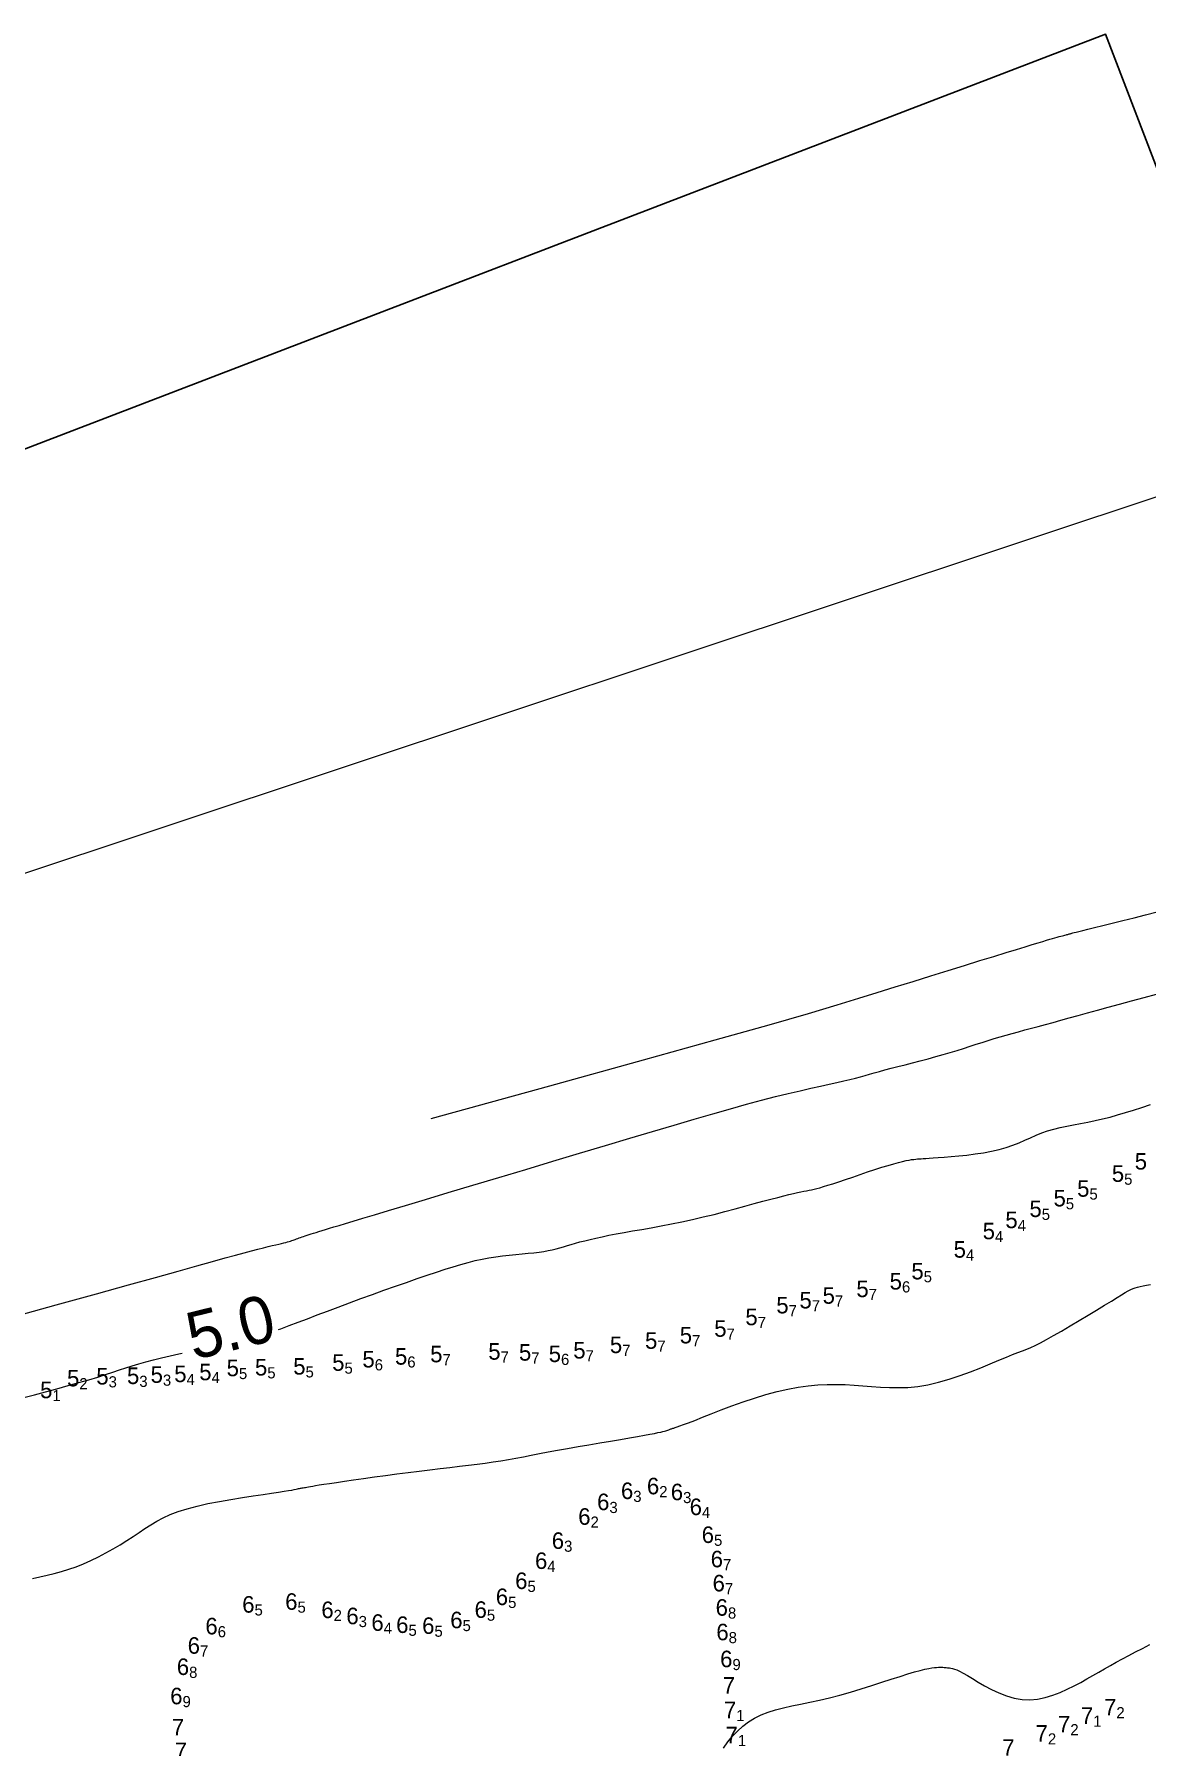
# Model space of a CAD drawing. Header units: millimetres. Extents: x 784883 to 785608, y 628235 to 628806.
# Drawn here: x 785131.2 to 785178.3, y 628418.7 to 628491.2 of the extents above; entities that cross this region are included whole.
import ezdxf
from ezdxf.enums import TextEntityAlignment as Align

# ---------------------------------------------------------------- set-up
doc = ezdxf.new("R2010")
doc.units = ezdxf.units.MM
for name, color, linetype in [('3_00', 92, 'Continuous'), ('4_00', 5, 'Continuous'), ('5_00', 252, 'Continuous'), ('6_00', 255, 'Continuous'), ('7_00', 255, 'Continuous'), ('linker_oever_lucht_foto_cottica_2017_dg2', 7, 'Continuous')]:
    doc.layers.add(name, color=color, linetype=linetype)
doc.layers.add('Soundings', color=7, linetype='Continuous', true_color=0x000000)

msp = doc.modelspace()

# ---------------------------------------------------------------- linework, layer by layer
at = {"color": 240, "true_color": 0xed1f24}
msp.add_lwpolyline([(784920.923, 628393.089), (785176.533, 628491.18), (785223.928, 628367.673), (784968.319, 628269.583)], close=True, dxfattribs=at)
at = {"layer": '3_00', "color": 92, "linetype": 'Continuous', "lineweight": 0, "true_color": 0x00c000, "flags": 128}
msp.add_lwpolyline([(785147.968, 628445.277), (785153.003, 628446.658), (785156.964, 628447.751), (785160.004, 628448.599), (785162.28, 628449.242), (785163.948, 628449.723), (785165.163, 628450.082), (785166.08, 628450.361), (785166.855, 628450.603), (785167.617, 628450.841), (785168.38, 628451.079), (785169.134, 628451.313), (785169.864, 628451.539), (785170.561, 628451.755), (785171.21, 628451.956), (785171.801, 628452.138), (785172.321, 628452.298), (785172.761, 628452.434), (785173.127, 628452.546), (785173.428, 628452.638), (785173.674, 628452.713), (785173.873, 628452.773), (785174.035, 628452.821), (785174.168, 628452.861), (785174.282, 628452.894), (785174.384, 628452.923), (785174.477, 628452.949), (785174.561, 628452.972), (785174.636, 628452.992), (785174.703, 628453.01), (785174.762, 628453.025), (785174.814, 628453.039), (785174.86, 628453.051), (785174.899, 628453.061), (785174.933, 628453.07), (785174.963, 628453.078), (785174.989, 628453.085), (785175.014, 628453.092), (785175.037, 628453.098), (785175.059, 628453.104), (785175.082, 628453.11), (785175.108, 628453.117), (785175.144, 628453.127), (785175.199, 628453.141), (785175.282, 628453.162), (785175.401, 628453.192), (785175.565, 628453.233), (785175.783, 628453.287), (785176.063, 628453.357), (785176.411, 628453.443), (785176.815, 628453.543), (785177.263, 628453.655), (785177.739, 628453.773), (785178.229, 628453.896), (785178.72, 628454.019)], dxfattribs=at)
at = {"layer": '4_00', "color": 5, "linetype": 'Continuous', "lineweight": 0, "true_color": 0x1b0fee, "flags": 128}
msp.add_lwpolyline([(785129.913, 628436.775), (785132.094, 628437.376), (785133.795, 628437.846), (785135.154, 628438.223), (785136.293, 628438.539), (785137.251, 628438.807), (785138.05, 628439.03), (785138.709, 628439.215), (785139.249, 628439.366), (785139.691, 628439.489), (785140.056, 628439.59), (785140.363, 628439.672), (785140.631, 628439.742), (785140.865, 628439.801), (785141.068, 628439.851), (785141.244, 628439.892), (785141.396, 628439.927), (785141.526, 628439.956), (785141.638, 628439.981), (785141.735, 628440.004), (785141.819, 628440.025), (785141.893, 628440.045), (785141.958, 628440.064), (785142.017, 628440.083), (785142.07, 628440.101), (785142.12, 628440.12), (785142.169, 628440.138), (785142.218, 628440.156), (785142.269, 628440.175), (785142.322, 628440.195), (785142.378, 628440.215), (785142.438, 628440.236), (785142.501, 628440.258), (785142.568, 628440.281), (785142.64, 628440.305), (785142.718, 628440.33), (785142.8, 628440.357), (785142.89, 628440.386), (785142.989, 628440.417), (785143.098, 628440.451), (785143.218, 628440.489), (785143.352, 628440.53), (785143.501, 628440.576), (785143.667, 628440.626), (785143.853, 628440.682), (785144.072, 628440.748), (785144.338, 628440.828), (785144.666, 628440.927), (785145.07, 628441.048), (785145.565, 628441.196), (785146.166, 628441.376), (785146.886, 628441.592), (785147.735, 628441.846), (785148.693, 628442.133), (785149.736, 628442.445), (785150.838, 628442.775), (785151.976, 628443.116), (785153.123, 628443.46), (785154.256, 628443.799), (785155.348, 628444.126), (785156.381, 628444.434), (785157.35, 628444.724), (785158.259, 628444.994), (785159.109, 628445.244), (785159.903, 628445.474), (785160.642, 628445.685), (785161.329, 628445.876), (785161.966, 628446.047), (785162.555, 628446.198), (785163.097, 628446.332), (785163.594, 628446.449), (785164.047, 628446.552), (785164.458, 628446.643), (785164.828, 628446.724), (785165.158, 628446.796), (785165.451, 628446.862), (785165.708, 628446.923), (785165.938, 628446.981), (785166.147, 628447.037), (785166.345, 628447.092), (785166.54, 628447.147), (785166.739, 628447.205), (785166.952, 628447.265), (785167.187, 628447.329), (785167.449, 628447.398), (785167.736, 628447.473), (785168.042, 628447.551), (785168.36, 628447.632), (785168.687, 628447.717), (785169.015, 628447.803), (785169.339, 628447.891), (785169.655, 628447.979), (785169.956, 628448.068), (785170.245, 628448.156), (785170.523, 628448.243), (785170.792, 628448.329), (785171.053, 628448.414), (785171.309, 628448.497), (785171.562, 628448.577), (785171.814, 628448.655), (785172.066, 628448.73), (785172.32, 628448.803), (785172.578, 628448.876), (785172.841, 628448.948), (785173.113, 628449.021), (785173.393, 628449.096), (785173.684, 628449.174), (785173.988, 628449.256), (785174.307, 628449.343), (785174.642, 628449.435), (785174.996, 628449.533), (785175.371, 628449.636), (785175.769, 628449.746), (785176.193, 628449.862), (785176.644, 628449.986), (785177.125, 628450.116), (785177.636, 628450.254), (785178.164, 628450.395), (785178.697, 628450.537)], dxfattribs=at)
at = {"layer": '5_00', "color": 252, "linetype": 'Continuous', "lineweight": 0, "true_color": 0x8e919d, "flags": 128}
for points in [[(785141.499, 628436.333), (785141.606, 628436.371), (785141.961, 628436.502), (785142.335, 628436.644), (785142.73, 628436.795), (785143.145, 628436.954), (785143.58, 628437.12), (785144.034, 628437.291), (785144.506, 628437.467), (785144.991, 628437.645), (785145.482, 628437.822), (785145.972, 628437.998), (785146.457, 628438.17), (785146.928, 628438.335), (785147.379, 628438.491), (785147.805, 628438.637), (785148.2, 628438.77), (785148.566, 628438.891), (785148.909, 628438.999), (785149.232, 628439.096), (785149.54, 628439.182), (785149.837, 628439.257), (785150.128, 628439.321), (785150.416, 628439.376), (785150.704, 628439.422), (785150.992, 628439.459), (785151.276, 628439.491), (785151.553, 628439.518), (785151.82, 628439.542), (785152.076, 628439.566), (785152.316, 628439.59), (785152.538, 628439.616), (785152.74, 628439.646), (785152.926, 628439.68), (785153.098, 628439.717), (785153.262, 628439.757), (785153.42, 628439.8), (785153.578, 628439.845), (785153.738, 628439.893), (785153.906, 628439.942), (785154.084, 628439.993), (785154.274, 628440.045), (785154.48, 628440.098), (785154.703, 628440.153), (785154.945, 628440.209), (785155.208, 628440.267), (785155.493, 628440.326), (785155.805, 628440.386), (785156.142, 628440.448), (785156.504, 628440.511), (785156.888, 628440.579), (785157.291, 628440.65), (785157.71, 628440.726), (785158.143, 628440.809), (785158.587, 628440.898), (785159.038, 628440.996), (785159.495, 628441.102), (785159.952, 628441.214), (785160.402, 628441.329), (785160.84, 628441.445), (785161.261, 628441.559), (785161.657, 628441.667), (785162.024, 628441.768), (785162.356, 628441.857), (785162.647, 628441.934), (785162.902, 628441.998), (785163.123, 628442.052), (785163.315, 628442.097), (785163.482, 628442.134), (785163.627, 628442.164), (785163.756, 628442.19), (785163.871, 628442.213), (785163.978, 628442.234), (785164.081, 628442.255), (785164.188, 628442.279), (785164.304, 628442.307), (785164.436, 628442.343), (785164.589, 628442.387), (785164.77, 628442.443), (785164.985, 628442.512), (785165.237, 628442.595), (785165.52, 628442.691), (785165.824, 628442.794), (785166.139, 628442.901), (785166.457, 628443.008), (785166.767, 628443.111), (785167.061, 628443.206), (785167.328, 628443.289), (785167.562, 628443.358), (785167.764, 628443.413), (785167.937, 628443.456), (785168.084, 628443.489), (785168.21, 628443.513), (785168.318, 628443.53), (785168.411, 628443.543), (785168.492, 628443.552), (785168.566, 628443.559), (785168.64, 628443.565), (785168.719, 628443.571), (785168.81, 628443.578), (785168.922, 628443.585), (785169.06, 628443.595), (785169.231, 628443.606), (785169.443, 628443.621), (785169.699, 628443.639), (785169.993, 628443.662), (785170.316, 628443.691), (785170.657, 628443.726), (785171.009, 628443.77), (785171.361, 628443.823), (785171.704, 628443.887), (785172.029, 628443.962), (785172.329, 628444.048), (785172.607, 628444.145), (785172.867, 628444.248), (785173.115, 628444.354), (785173.355, 628444.46), (785173.592, 628444.563), (785173.832, 628444.66), (785174.08, 628444.748), (785174.338, 628444.824), (785174.608, 628444.891), (785174.888, 628444.952), (785175.178, 628445.008), (785175.475, 628445.064), (785175.779, 628445.121), (785176.088, 628445.183), (785176.403, 628445.253), (785176.721, 628445.332), (785177.045, 628445.421), (785177.376, 628445.52), (785177.716, 628445.627), (785178.066, 628445.743), (785178.429, 628445.867)], [(785130.726, 628433.462), (785131.17, 628433.579), (785131.639, 628433.704), (785132.12, 628433.833), (785132.595, 628433.963), (785133.052, 628434.09), (785133.472, 628434.212), (785133.847, 628434.326), (785134.18, 628434.432), (785134.483, 628434.531), (785134.765, 628434.625), (785135.037, 628434.715), (785135.307, 628434.802), (785135.586, 628434.887), (785135.885, 628434.971), (785136.209, 628435.056), (785136.556, 628435.14), (785136.917, 628435.223), (785137.287, 628435.305), (785137.419, 628435.333)]]:
    msp.add_lwpolyline(points, dxfattribs=at)
at = {"layer": '6_00', "color": 18, "linetype": 'Continuous', "lineweight": 0, "true_color": 0x000000, "flags": 128}
msp.add_lwpolyline([(785131.093, 628425.801), (785131.397, 628425.871), (785131.701, 628425.941), (785132.006, 628426.014), (785132.312, 628426.095), (785132.62, 628426.187), (785132.931, 628426.294), (785133.247, 628426.42), (785133.564, 628426.561), (785133.879, 628426.716), (785134.191, 628426.88), (785134.497, 628427.051), (785134.793, 628427.226), (785135.078, 628427.403), (785135.348, 628427.577), (785135.603, 628427.746), (785135.849, 628427.91), (785136.095, 628428.068), (785136.35, 628428.219), (785136.623, 628428.364), (785136.922, 628428.501), (785137.255, 628428.63), (785137.632, 628428.751), (785138.057, 628428.863), (785138.519, 628428.966), (785139.003, 628429.061), (785139.493, 628429.147), (785139.974, 628429.224), (785140.432, 628429.293), (785140.85, 628429.354), (785141.214, 628429.406), (785141.512, 628429.45), (785141.748, 628429.487), (785141.932, 628429.517), (785142.072, 628429.542), (785142.175, 628429.561), (785142.25, 628429.577), (785142.306, 628429.59), (785142.351, 628429.6), (785142.392, 628429.609), (785142.431, 628429.616), (785142.47, 628429.623), (785142.511, 628429.63), (785142.553, 628429.637), (785142.6, 628429.645), (785142.651, 628429.654), (785142.708, 628429.664), (785142.774, 628429.676), (785142.854, 628429.69), (785142.953, 628429.707), (785143.078, 628429.729), (785143.234, 628429.755), (785143.429, 628429.786), (785143.667, 628429.823), (785143.955, 628429.867), (785144.297, 628429.917), (785144.685, 628429.973), (785145.111, 628430.034), (785145.564, 628430.097), (785146.036, 628430.161), (785146.516, 628430.225), (785146.996, 628430.288), (785147.466, 628430.347), (785147.918, 628430.401), (785148.351, 628430.452), (785148.767, 628430.5), (785149.165, 628430.547), (785149.547, 628430.592), (785149.913, 628430.637), (785150.264, 628430.683), (785150.601, 628430.732), (785150.926, 628430.783), (785151.243, 628430.837), (785151.559, 628430.894), (785151.879, 628430.954), (785152.209, 628431.018), (785152.556, 628431.085), (785152.924, 628431.155), (785153.32, 628431.228), (785153.747, 628431.305), (785154.196, 628431.383), (785154.655, 628431.462), (785155.114, 628431.54), (785155.561, 628431.616), (785155.985, 628431.687), (785156.373, 628431.753), (785156.714, 628431.812), (785157.001, 628431.863), (785157.235, 628431.906), (785157.425, 628431.942), (785157.575, 628431.972), (785157.692, 628431.998), (785157.782, 628432.019), (785157.852, 628432.038), (785157.908, 628432.054), (785157.955, 628432.069), (785157.996, 628432.083), (785158.031, 628432.096), (785158.062, 628432.108), (785158.091, 628432.119), (785158.118, 628432.129), (785158.144, 628432.139), (785158.172, 628432.148), (785158.203, 628432.156), (785158.244, 628432.168), (785158.303, 628432.185), (785158.387, 628432.213), (785158.504, 628432.254), (785158.662, 628432.312), (785158.869, 628432.39), (785159.132, 628432.492), (785159.456, 628432.62), (785159.834, 628432.768), (785160.254, 628432.931), (785160.706, 628433.1), (785161.18, 628433.269), (785161.665, 628433.432), (785162.151, 628433.582), (785162.625, 628433.711), (785163.082, 628433.816), (785163.519, 628433.895), (785163.94, 628433.953), (785164.347, 628433.991), (785164.743, 628434.011), (785165.128, 628434.015), (785165.507, 628434.006), (785165.88, 628433.987), (785166.252, 628433.959), (785166.623, 628433.929), (785166.997, 628433.901), (785167.376, 628433.881), (785167.764, 628433.876), (785168.164, 628433.889), (785168.577, 628433.929), (785169.006, 628433.999), (785169.453, 628434.103), (785169.91, 628434.235), (785170.368, 628434.388), (785170.816, 628434.553), (785171.247, 628434.722), (785171.649, 628434.887), (785172.013, 628435.039), (785172.331, 628435.171), (785172.597, 628435.278), (785172.82, 628435.364), (785173.014, 628435.438), (785173.192, 628435.508), (785173.369, 628435.582), (785173.558, 628435.668), (785173.772, 628435.774), (785174.025, 628435.909), (785174.327, 628436.078), (785174.668, 628436.274), (785175.035, 628436.489), (785175.414, 628436.715), (785175.791, 628436.942), (785176.154, 628437.162), (785176.488, 628437.366), (785176.78, 628437.545), (785177.02, 628437.693), (785177.213, 628437.812), (785177.369, 628437.905), (785177.495, 628437.977), (785177.601, 628438.033), (785177.695, 628438.075), (785177.787, 628438.109), (785177.885, 628438.138), (785177.997, 628438.166), (785178.125, 628438.193), (785178.271, 628438.222), (785178.435, 628438.251)], dxfattribs=at)
at = {"layer": '7_00', "color": 18, "linetype": 'Continuous', "lineweight": 0, "true_color": 0x000000, "flags": 128}
msp.add_lwpolyline([(785160.353, 628418.618), (785160.536, 628418.877), (785160.732, 628419.117), (785160.942, 628419.339), (785161.167, 628419.54), (785161.409, 628419.721), (785161.668, 628419.881), (785161.946, 628420.019), (785162.243, 628420.136), (785162.559, 628420.235), (785162.893, 628420.322), (785163.247, 628420.401), (785163.619, 628420.478), (785164.009, 628420.558), (785164.417, 628420.645), (785164.842, 628420.745), (785165.284, 628420.86), (785165.734, 628420.989), (785166.186, 628421.125), (785166.629, 628421.265), (785167.056, 628421.402), (785167.459, 628421.533), (785167.83, 628421.653), (785168.159, 628421.756), (785168.441, 628421.84), (785168.678, 628421.904), (785168.877, 628421.953), (785169.041, 628421.987), (785169.176, 628422.01), (785169.287, 628422.024), (785169.379, 628422.032), (785169.457, 628422.035), (785169.526, 628422.036), (785169.588, 628422.036), (785169.643, 628422.035), (785169.694, 628422.032), (785169.742, 628422.029), (785169.787, 628422.025), (785169.833, 628422.02), (785169.879, 628422.016), (785169.928, 628422.011), (785169.983, 628422.003), (785170.049, 628421.988), (785170.13, 628421.962), (785170.229, 628421.923), (785170.351, 628421.866), (785170.5, 628421.787), (785170.68, 628421.685), (785170.894, 628421.556), (785171.138, 628421.408), (785171.409, 628421.252), (785171.701, 628421.096), (785172.01, 628420.951), (785172.331, 628420.825), (785172.661, 628420.728), (785172.994, 628420.671), (785173.326, 628420.659), (785173.655, 628420.69), (785173.98, 628420.756), (785174.299, 628420.851), (785174.61, 628420.97), (785174.912, 628421.104), (785175.203, 628421.249), (785175.481, 628421.398), (785175.746, 628421.545), (785176, 628421.69), (785176.247, 628421.833), (785176.492, 628421.975), (785176.737, 628422.116), (785176.988, 628422.257), (785177.246, 628422.399), (785177.517, 628422.541), (785177.803, 628422.686), (785178.102, 628422.836), (785178.411, 628422.998)], dxfattribs=at)
at = {"layer": 'linker_oever_lucht_foto_cottica_2017_dg2', "color": 18, "linetype": 'Continuous', "lineweight": 20, "true_color": 0x000000}
msp.add_line((785191.847, 628475.959), (785063.699, 628433.364), dxfattribs=at)

# ---------------------------------------------------------------- texts
at = {"layer": '5_00', "color": 252, "true_color": 0x8e919d}
msp.add_text('5.0', height=2, rotation=13.775, dxfattribs=at).set_placement((785137.903, 628435.04))
at = {"layer": 'Soundings', "color": 252, "true_color": 0x8e919d}
for p in [(785178.29, 628443.46, 5.44), (785177.32, 628442.94, 5.47), (785173.83, 628441.45, 5.46), (785172.81, 628440.98, 5.41), (785171.85, 628440.51, 5.39), (785170.62, 628439.73, 5.42), (785142.65, 628434.78, 5.48), (785133.07, 628434.28, 5.2), (785134.31, 628434.36, 5.28), (785135.61, 628434.38, 5.32), (785136.61, 628434.43, 5.34), (785137.61, 628434.46, 5.37), (785138.67, 628434.54, 5.43), (785139.83, 628434.71, 5.46), (785141.03, 628434.74, 5.48), (785131.93, 628433.78, 5.12)]:
    msp.add_text('5', height=0.7, dxfattribs=at).set_placement(p, align=Align.MIDDLE_RIGHT)
at = {"layer": 'Soundings', "color": 18, "true_color": 0x000000}
for s, p in [('5', (785175.85, 628442.31, 5.5)), ('5', (785174.85, 628441.9, 5.5)), ('5', (785167.91, 628438.38, 5.6)), ('5', (785168.83, 628438.81, 5.53)), ('5', (785165.07, 628437.78, 5.68)), ('5', (785166.5, 628438.06, 5.66)), ('5', (785163.11, 628437.37, 5.71)), ('5', (785164.09, 628437.58, 5.7)), ('5', (785160.48, 628436.38, 5.68)), ('5', (785161.8, 628436.87, 5.72)), ('5', (785156.06, 628435.69, 5.66)), ('5', (785157.55, 628435.87, 5.66)), ('5', (785159.02, 628436.1, 5.65)), ('5', (785144.3, 628434.94, 5.51)), ('5', (785145.58, 628435.08, 5.55)), ('5', (785146.96, 628435.2, 5.61)), ('5', (785148.45, 628435.3, 5.66)), ('5', (785150.91, 628435.41, 5.68)), ('5', (785152.21, 628435.37, 5.65)), ('5', (785153.47, 628435.31, 5.61)), ('5', (785154.51, 628435.46, 5.66)), ('6', (785157.63, 628429.71, 6.2)), ('6', (785155.52, 628429.04, 6.27)), ('6', (785156.53, 628429.51, 6.33)), ('6', (785158.64, 628429.46, 6.29)), ('6', (785154.72, 628428.42, 6.2)), ('6', (785159.44, 628428.83, 6.42)), ('6', (785159.95, 628427.65, 6.53)), ('6', (785153.6, 628427.4, 6.29)), ('6', (785152.89, 628426.55, 6.36)), ('6', (785160.33, 628426.62, 6.72)), ('6', (785152.05, 628425.7, 6.51)), ('6', (785160.41, 628425.6, 6.74)), ('6', (785140.49, 628424.7, 6.54)), ('6', (785142.31, 628424.82, 6.49)), ('6', (785151.23, 628425.02, 6.54)), ('6', (785143.84, 628424.47, 6.2)), ('6', (785144.9, 628424.21, 6.29)), ('6', (785145.96, 628423.93, 6.4)), ('6', (785149.3, 628424.04, 6.54)), ('6', (785150.33, 628424.48, 6.54)), ('6', (785160.54, 628424.57, 6.76)), ('6', (785138.93, 628423.78, 6.64)), ('6', (785147.01, 628423.84, 6.51)), ('6', (785148.11, 628423.8, 6.54)), ('6', (785160.57, 628423.53, 6.81)), ('6', (785138.18, 628422.96, 6.74)), ('6', (785137.72, 628422.06, 6.83)), ('6', (785160.73, 628422.39, 6.93)), ('7', (785160.84, 628421.27, 7.01)), ('6', (785137.44, 628420.82, 6.93)), ('7', (785176.99, 628420.35, 7.15)), ('7', (785160.89, 628420.23, 7.06)), ('7', (785175.04, 628419.63, 7.15)), ('7', (785176.01, 628419.99, 7.14)), ('7', (785137.51, 628419.5, 6.95)), ('7', (785160.96, 628419.17, 7.1)), ('7', (785174.09, 628419.24, 7.18)), ('7', (785137.63, 628418.5, 7.04)), ('7', (785172.68, 628418.64, 7.19))]:
    msp.add_text(s, height=0.7, dxfattribs=at).set_placement(p, align=Align.MIDDLE_RIGHT)
at = {"layer": 'Soundings', "color": 252, "true_color": 0x8e919d}
for s, p in [('5', (785177.32, 628442.94, 5.47)), ('4', (785172.81, 628440.98, 5.41)), ('5', (785173.83, 628441.45, 5.46)), ('4', (785171.85, 628440.51, 5.39)), ('4', (785170.62, 628439.73, 5.42)), ('3', (785135.61, 628434.38, 5.32)), ('3', (785136.61, 628434.43, 5.34)), ('4', (785137.61, 628434.46, 5.37)), ('4', (785138.67, 628434.54, 5.43)), ('5', (785139.83, 628434.71, 5.46)), ('5', (785141.03, 628434.74, 5.48)), ('5', (785142.65, 628434.78, 5.48)), ('1', (785131.93, 628433.78, 5.12)), ('2', (785133.07, 628434.28, 5.2)), ('3', (785134.31, 628434.36, 5.28))]:
    msp.add_text(s, height=0.472, dxfattribs=at).set_placement(p, align=Align.TOP_LEFT)
at = {"layer": 'Soundings', "color": 18, "true_color": 0x000000}
for s, p in [('5', (785174.85, 628441.9, 5.5)), ('5', (785175.85, 628442.31, 5.5)), ('5', (785168.83, 628438.81, 5.53)), ('7', (785166.5, 628438.06, 5.66)), ('6', (785167.91, 628438.38, 5.6)), ('7', (785163.11, 628437.37, 5.71)), ('7', (785164.09, 628437.58, 5.7)), ('7', (785165.07, 628437.78, 5.68)), ('7', (785161.8, 628436.87, 5.72)), ('7', (785157.55, 628435.87, 5.66)), ('7', (785159.02, 628436.1, 5.65)), ('7', (785160.48, 628436.38, 5.68)), ('6', (785146.96, 628435.2, 5.61)), ('7', (785148.45, 628435.3, 5.66)), ('7', (785150.91, 628435.41, 5.68)), ('7', (785152.21, 628435.37, 5.65)), ('6', (785153.47, 628435.31, 5.61)), ('7', (785154.51, 628435.46, 5.66)), ('7', (785156.06, 628435.69, 5.66)), ('5', (785144.3, 628434.94, 5.51)), ('6', (785145.58, 628435.08, 5.55)), ('3', (785156.53, 628429.51, 6.33)), ('2', (785157.63, 628429.71, 6.2)), ('3', (785158.64, 628429.46, 6.29)), ('3', (785155.52, 628429.04, 6.27)), ('4', (785159.44, 628428.83, 6.42)), ('2', (785154.72, 628428.42, 6.2)), ('3', (785153.6, 628427.4, 6.29)), ('5', (785159.95, 628427.65, 6.53)), ('4', (785152.89, 628426.55, 6.36)), ('7', (785160.33, 628426.62, 6.72)), ('5', (785152.05, 628425.7, 6.51)), ('5', (785151.23, 628425.02, 6.54)), ('7', (785160.41, 628425.6, 6.74)), ('5', (785140.49, 628424.7, 6.54)), ('5', (785142.31, 628424.82, 6.49)), ('2', (785143.84, 628424.47, 6.2)), ('5', (785150.33, 628424.48, 6.54)), ('8', (785160.54, 628424.57, 6.76)), ('6', (785138.93, 628423.78, 6.64)), ('3', (785144.9, 628424.21, 6.29)), ('4', (785145.96, 628423.93, 6.4)), ('5', (785147.01, 628423.84, 6.51)), ('5', (785148.11, 628423.8, 6.54)), ('5', (785149.3, 628424.04, 6.54)), ('8', (785160.57, 628423.53, 6.81)), ('7', (785138.18, 628422.96, 6.74)), ('8', (785137.72, 628422.06, 6.83)), ('9', (785160.73, 628422.39, 6.93)), ('9', (785137.44, 628420.82, 6.93)), ('1', (785160.89, 628420.23, 7.06)), ('1', (785176.01, 628419.99, 7.14)), ('2', (785176.99, 628420.35, 7.15)), ('1', (785160.96, 628419.17, 7.1)), ('2', (785174.09, 628419.24, 7.18)), ('2', (785175.04, 628419.63, 7.15))]:
    msp.add_text(s, height=0.472, dxfattribs=at).set_placement(p, align=Align.TOP_LEFT)

doc.saveas('drawing.dxf')
